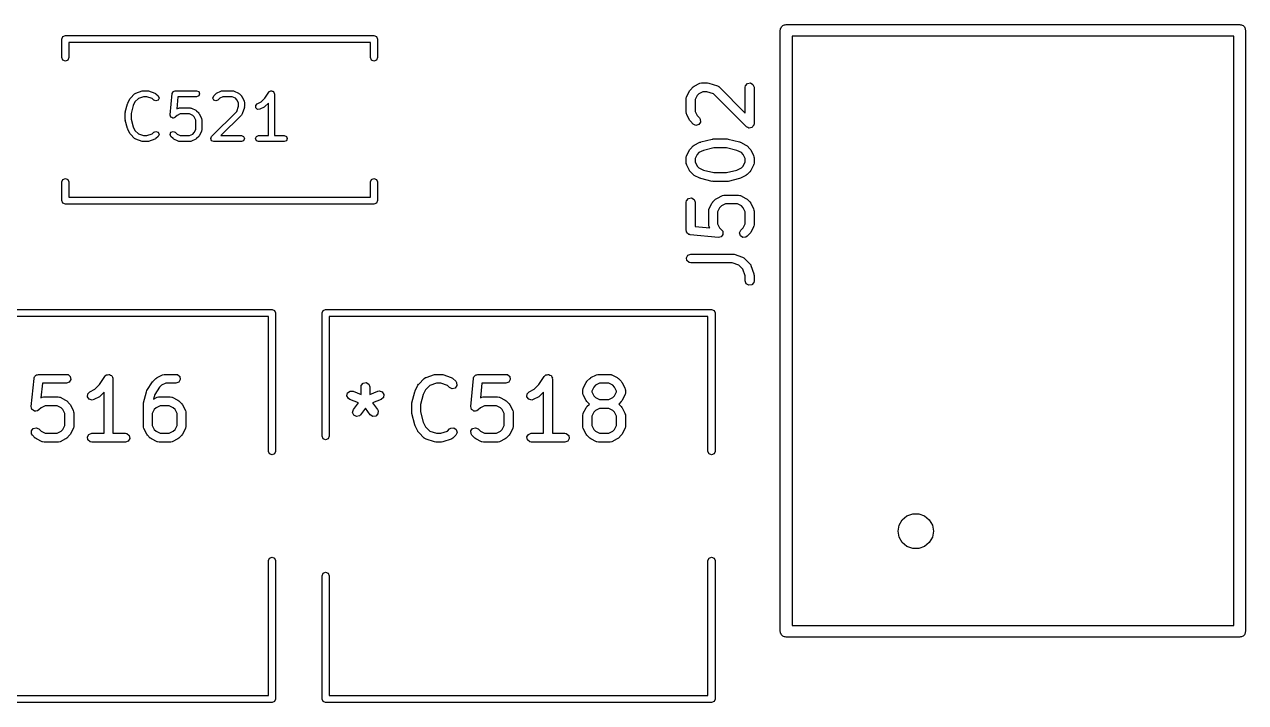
# Model space of a CAD drawing. Extents: x 101.6 to 192, y -111.7 to -65.4.
# Drawn here: x 171.3 to 192.03, y -91.45 to -79.94 of the extents above; entities that cross this region are included whole.
import ezdxf

# ---------------------------------------------------------------- set-up
doc = ezdxf.new("R2010")
doc.units = 0
doc.layers.add('BLACK', color=7, linetype='CONTINUOUS')

msp = doc.modelspace()

# ---------------------------------------------------------------- linework, layer by layer
at = {"layer": 'BLACK', "linetype": 'CONTINUOUS'}
for p, q in [((184.133, -80.0408), (184.138, -80.0257)), ((184.138, -80.0099), (184.147, -79.9971)), ((184.138, -80.0257), (184.138, -80.0099)), ((184.147, -79.9971), (184.152, -79.982)), ((184.152, -79.982), (184.165, -79.9727)), ((184.165, -79.9727), (184.174, -79.9599)), ((184.174, -79.9599), (184.189, -79.955)), ((184.189, -79.955), (184.202, -79.9457)), ((184.202, -79.9457), (184.218, -79.9457)), ((184.218, -79.9457), (184.233, -79.9408)), ((184.233, -79.9408), (191.933, -79.9408)), ((191.933, -79.9408), (191.948, -79.9457)), ((191.948, -79.9457), (191.964, -79.9457)), ((191.964, -79.9457), (191.977, -79.955)), ((191.977, -79.955), (191.992, -79.9599)), ((191.992, -79.9599), (192.001, -79.9727)), ((192.001, -79.9727), (192.014, -79.982)), ((192.014, -79.982), (192.019, -79.9971)), ((192.019, -79.9971), (192.028, -80.0099)), ((192.028, -80.0099), (192.028, -80.0257)), ((192.028, -80.0257), (192.033, -80.0408)), ((171.934, -80.1894), (171.952, -80.147)), ((171.934, -80.5044), (171.934, -80.1894)), ((171.952, -80.147), (171.994, -80.1294)), ((171.994, -80.1294), (177.234, -80.1294)), ((177.234, -80.1294), (177.277, -80.147)), ((177.277, -80.147), (177.294, -80.1894)), ((177.294, -80.1894), (177.294, -80.5044)), ((184.133, -90.2408), (184.133, -80.0408)), ((184.333, -80.1408), (184.333, -90.1408)), ((191.833, -80.1408), (184.333, -80.1408)), ((191.833, -90.1408), (191.833, -80.1408)), ((192.033, -80.0408), (192.033, -90.2408)), ((177.174, -80.2494), (172.054, -80.2494)), ((172.054, -80.2494), (172.054, -80.5044)), ((177.174, -80.5044), (177.174, -80.2494)), ((171.952, -80.5468), (171.934, -80.5044)), ((171.994, -80.5644), (171.952, -80.5468)), ((172.037, -80.5468), (171.994, -80.5644)), ((172.054, -80.5044), (172.037, -80.5468)), ((177.192, -80.5468), (177.174, -80.5044)), ((177.234, -80.5644), (177.192, -80.5468)), ((177.277, -80.5468), (177.234, -80.5644)), ((177.294, -80.5044), (177.277, -80.5468)), ((173.19, -81.1048), (173.299, -81.0685)), ((173.299, -81.0685), (173.307, -81.0691)), ((173.307, -81.0691), (173.315, -81.0659)), ((173.315, -81.0659), (173.388, -81.0659)), ((173.388, -81.0659), (173.395, -81.0691)), ((173.395, -81.0691), (173.404, -81.0685)), ((173.404, -81.0685), (173.513, -81.1048)), ((173.844, -81.0725), (173.859, -81.0659)), ((173.859, -81.0659), (174.222, -81.0659)), ((174.222, -81.0659), (174.258, -81.0808)), ((174.647, -81.0704), (174.658, -81.0659)), ((174.658, -81.0659), (174.839, -81.0659)), ((174.839, -81.0659), (174.85, -81.0704)), ((175.47, -81.0751), (175.482, -81.0669)), ((175.482, -81.0669), (175.487, -81.0679)), ((175.487, -81.0679), (175.492, -81.0659)), ((175.492, -81.0659), (175.506, -81.0716)), ((182.545, -81.1641), (182.592, -81.0688)), ((182.592, -81.0688), (182.606, -81.0508)), ((182.606, -81.0494), (182.654, -81.0017)), ((182.606, -81.0508), (182.606, -81.0494)), ((182.654, -81.0017), (182.672, -80.9889)), ((182.672, -80.9889), (182.673, -80.9877)), ((182.673, -80.9877), (182.769, -80.9401)), ((182.769, -80.9401), (182.794, -80.9326)), ((182.794, -80.9326), (182.798, -80.9337)), ((182.798, -80.9337), (182.802, -80.9322)), ((182.802, -80.9322), (182.897, -80.9322)), ((182.897, -80.9322), (182.92, -80.936)), ((182.92, -80.936), (182.921, -80.936)), ((182.921, -80.936), (183.064, -80.9836)), ((183.064, -80.9836), (183.087, -80.996)), ((183.087, -80.996), (183.089, -80.9998)), ((183.089, -80.9998), (183.093, -81.0017)), ((183.093, -81.0017), (183.537, -81.4451)), ((183.537, -81.0072), (183.541, -80.9815)), ((183.537, -81.4451), (183.537, -81.0072)), ((183.541, -80.9815), (183.574, -80.9422)), ((183.574, -80.9422), (183.625, -80.9333)), ((183.625, -80.9333), (183.669, -80.9589)), ((183.669, -80.9589), (183.687, -81.0072)), ((183.687, -81.0072), (183.687, -81.6262)), ((173.052, -81.2754), (173.088, -81.2029)), ((173.052, -81.2812), (173.052, -81.2754)), ((173.088, -81.2029), (173.095, -81.1974)), ((173.095, -81.1974), (173.098, -81.1897)), ((173.098, -81.1897), (173.17, -81.1171)), ((173.175, -81.2557), (173.145, -81.3159)), ((173.17, -81.1171), (173.181, -81.1126)), ((173.234, -81.1974), (173.175, -81.2557)), ((173.181, -81.1126), (173.19, -81.1048)), ((173.323, -81.1675), (173.234, -81.1974)), ((173.379, -81.1675), (173.323, -81.1675)), ((173.469, -81.1974), (173.379, -81.1675)), ((173.497, -81.2252), (173.469, -81.1974)), ((173.533, -81.2401), (173.497, -81.2252)), ((173.513, -81.1048), (173.522, -81.1126)), ((173.522, -81.1126), (173.533, -81.1171)), ((173.533, -81.1171), (173.569, -81.1534)), ((173.569, -81.2252), (173.533, -81.2401)), ((173.569, -81.1534), (173.584, -81.1893)), ((173.584, -81.1893), (173.569, -81.2252)), ((173.773, -81.4745), (173.809, -81.1117)), ((173.809, -81.1117), (173.817, -81.0966)), ((173.817, -81.0966), (173.824, -81.0808)), ((173.824, -81.0808), (173.826, -81.0798)), ((173.826, -81.0798), (173.827, -81.0774)), ((173.827, -81.0774), (173.844, -81.0725)), ((173.905, -81.1675), (173.885, -81.3738)), ((174.222, -81.1675), (173.905, -81.1675)), ((174.258, -81.1526), (174.222, -81.1675)), ((174.258, -81.0808), (174.273, -81.1167)), ((174.273, -81.1167), (174.258, -81.1526)), ((174.498, -81.1893), (174.513, -81.1534)), ((174.513, -81.2252), (174.498, -81.1893)), ((174.513, -81.1534), (174.549, -81.1171)), ((174.549, -81.2401), (174.513, -81.2252)), ((174.549, -81.1171), (174.557, -81.1139)), ((174.585, -81.2252), (174.549, -81.2401)), ((174.557, -81.1139), (174.562, -81.1076)), ((174.562, -81.1076), (174.635, -81.0713)), ((174.615, -81.1948), (174.585, -81.2252)), ((174.67, -81.1675), (174.615, -81.1948)), ((174.635, -81.0713), (174.647, -81.0704)), ((174.827, -81.1675), (174.67, -81.1675)), ((174.882, -81.1947), (174.827, -81.1675)), ((174.85, -81.0704), (174.862, -81.0713)), ((174.862, -81.0713), (174.934, -81.1076)), ((174.906, -81.2194), (174.882, -81.1947)), ((174.934, -81.2738), (174.906, -81.2194)), ((174.934, -81.1076), (174.94, -81.1139)), ((174.934, -81.3262), (174.934, -81.2738)), ((174.94, -81.1139), (174.948, -81.1171)), ((174.948, -81.1171), (174.984, -81.1534)), ((174.984, -81.1534), (174.987, -81.1611)), ((174.987, -81.1611), (174.993, -81.1666)), ((174.993, -81.1666), (175.03, -81.2391)), ((175.03, -81.2391), (175.031, -81.2509)), ((175.031, -81.2509), (175.035, -81.2619)), ((175.035, -81.2619), (175.035, -81.3344)), ((175.252, -81.289), (175.317, -81.2564)), ((175.317, -81.2564), (175.38, -81.1932)), ((175.38, -81.1932), (175.45, -81.0885)), ((175.442, -81.2756), (175.383, -81.3341)), ((175.442, -81.8279), (175.442, -81.2756)), ((175.45, -81.0885), (175.454, -81.0856)), ((175.454, -81.0856), (175.456, -81.0808)), ((175.456, -81.0808), (175.47, -81.0751)), ((175.506, -81.0716), (175.52, -81.0744)), ((175.52, -81.0744), (175.523, -81.0788)), ((175.523, -81.0788), (175.528, -81.0808)), ((175.528, -81.0808), (175.534, -81.0945)), ((175.534, -81.0945), (175.542, -81.1068)), ((175.542, -81.1068), (175.541, -81.1119)), ((175.541, -81.1119), (175.543, -81.1167)), ((175.543, -81.1167), (175.543, -81.8279)), ((182.537, -81.1976), (182.541, -81.172)), ((182.537, -81.4357), (182.537, -81.1976)), ((182.541, -81.172), (182.544, -81.1685)), ((182.544, -81.1685), (182.545, -81.1641)), ((182.721, -81.1468), (182.687, -81.2153)), ((182.687, -81.2153), (182.687, -81.418)), ((182.751, -81.1164), (182.721, -81.1468)), ((182.82, -81.0822), (182.751, -81.1164)), ((182.885, -81.0822), (182.82, -81.0822)), ((183, -81.1203), (182.885, -81.0822)), ((183.559, -81.6792), (183, -81.1203)), ((173.01, -81.4433), (173.013, -81.4373)), ((173.01, -81.5521), (173.01, -81.4433)), ((173.012, -81.431), (173.048, -81.2858)), ((173.013, -81.4373), (173.012, -81.431)), ((173.048, -81.2858), (173.052, -81.2812)), ((173.145, -81.3159), (173.112, -81.4495)), ((173.112, -81.4495), (173.112, -81.5459)), ((173.772, -81.4796), (173.773, -81.4771)), ((173.779, -81.4954), (173.772, -81.4796)), ((173.773, -81.4771), (173.773, -81.4745)), ((173.885, -81.3738), (173.909, -81.3616)), ((173.944, -81.4578), (173.89, -81.485)), ((173.909, -81.3616), (173.921, -81.3607)), ((173.921, -81.3607), (173.932, -81.3562)), ((173.932, -81.3562), (174.113, -81.3562)), ((174.101, -81.4578), (173.944, -81.4578)), ((174.156, -81.485), (174.101, -81.4578)), ((174.113, -81.3562), (174.124, -81.3607)), ((174.124, -81.3607), (174.136, -81.3616)), ((174.136, -81.3616), (174.209, -81.3978)), ((174.209, -81.3978), (174.214, -81.4042)), ((174.214, -81.4042), (174.222, -81.4074)), ((174.222, -81.4074), (174.258, -81.4436)), ((174.258, -81.4436), (174.261, -81.4514)), ((174.261, -81.4514), (174.268, -81.4569)), ((174.268, -81.4569), (174.304, -81.5294)), ((174.477, -81.8428), (174.904, -81.4158)), ((174.984, -81.4792), (174.635, -81.8279)), ((174.904, -81.4158), (174.934, -81.3262)), ((174.988, -81.4683), (174.984, -81.4792)), ((174.996, -81.4594), (174.988, -81.4683)), ((175.033, -81.3505), (174.996, -81.4594)), ((175.035, -81.3344), (175.032, -81.3422)), ((175.032, -81.3422), (175.033, -81.3505)), ((175.226, -81.3184), (175.252, -81.289)), ((175.229, -81.3571), (175.226, -81.3184)), ((175.259, -81.3826), (175.229, -81.3571)), ((175.297, -81.3799), (175.259, -81.3826)), ((175.37, -81.3436), (175.297, -81.3799)), ((175.375, -81.3373), (175.37, -81.3436)), ((175.383, -81.3341), (175.375, -81.3373)), ((182.538, -81.4399), (182.537, -81.4357)), ((182.537, -81.4443), (182.538, -81.4399)), ((182.545, -81.4693), (182.537, -81.4443)), ((182.592, -81.5645), (182.545, -81.4693)), ((182.687, -81.418), (182.721, -81.4865)), ((173.013, -81.5581), (173.01, -81.5521)), ((173.012, -81.5645), (173.013, -81.5581)), ((173.048, -81.7096), (173.012, -81.5645)), ((173.112, -81.5459), (173.145, -81.6796)), ((173.145, -81.6796), (173.175, -81.7398)), ((173.784, -81.5117), (173.779, -81.4954)), ((173.786, -81.513), (173.784, -81.5117)), ((173.787, -81.5155), (173.786, -81.513)), ((173.803, -81.522), (173.787, -81.5155)), ((173.818, -81.5301), (173.803, -81.522)), ((173.821, -81.5293), (173.818, -81.5301)), ((173.823, -81.5304), (173.821, -81.5293)), ((173.839, -81.5238), (173.823, -81.5304)), ((173.855, -81.5189), (173.839, -81.5238)), ((173.857, -81.5165), (173.855, -81.5189)), ((173.859, -81.5155), (173.857, -81.5165)), ((173.89, -81.485), (173.859, -81.5155)), ((174.181, -81.5097), (174.156, -81.485)), ((174.208, -81.5641), (174.181, -81.5097)), ((174.208, -81.7216), (174.208, -81.5641)), ((174.304, -81.5294), (174.305, -81.5412)), ((174.305, -81.5412), (174.309, -81.5521)), ((174.309, -81.5521), (174.309, -81.7336)), ((182.594, -81.5656), (182.592, -81.5645)), ((182.606, -81.584), (182.594, -81.5656)), ((182.654, -81.6316), (182.606, -81.584)), ((182.7, -81.6533), (182.654, -81.6316)), ((182.75, -81.64), (182.7, -81.6533)), ((182.721, -81.4865), (182.76, -81.5255)), ((182.779, -81.598), (182.75, -81.64)), ((182.76, -81.5255), (182.775, -81.5469)), ((182.775, -81.5469), (182.779, -81.598)), ((183.579, -81.6888), (183.559, -81.6792)), ((183.599, -81.7001), (183.579, -81.6888)), ((183.649, -81.6912), (183.627, -81.6951)), ((183.651, -81.6885), (183.649, -81.6912)), ((183.655, -81.6876), (183.651, -81.6885)), ((183.668, -81.6691), (183.655, -81.6876)), ((183.682, -81.6519), (183.668, -81.6691)), ((183.683, -81.6473), (183.682, -81.6519)), ((183.684, -81.6456), (183.683, -81.6473)), ((183.687, -81.6262), (183.684, -81.6423)), ((183.684, -81.6423), (183.684, -81.6456)), ((173.052, -81.7142), (173.048, -81.7096)), ((173.052, -81.72), (173.052, -81.7142)), ((173.088, -81.7926), (173.052, -81.72)), ((173.095, -81.7981), (173.088, -81.7926)), ((173.098, -81.8058), (173.095, -81.7981)), ((173.17, -81.8783), (173.098, -81.8058)), ((173.181, -81.8829), (173.17, -81.8783)), ((173.175, -81.7398), (173.234, -81.798)), ((173.19, -81.8906), (173.181, -81.8829)), ((173.299, -81.9269), (173.19, -81.8906)), ((173.234, -81.798), (173.323, -81.8279)), ((173.323, -81.8279), (173.379, -81.8279)), ((173.379, -81.8279), (173.469, -81.798)), ((173.513, -81.8906), (173.404, -81.9269)), ((173.469, -81.798), (173.497, -81.7702)), ((173.497, -81.7702), (173.533, -81.7553)), ((173.522, -81.8829), (173.513, -81.8906)), ((173.533, -81.8783), (173.522, -81.8829)), ((173.533, -81.7553), (173.569, -81.7702)), ((173.569, -81.8421), (173.533, -81.8783)), ((173.569, -81.7702), (173.584, -81.8061)), ((173.584, -81.8061), (173.569, -81.8421)), ((173.772, -81.8061), (173.787, -81.7702)), ((173.787, -81.8421), (173.772, -81.8061)), ((173.787, -81.7702), (173.823, -81.7553)), ((173.824, -81.8783), (173.787, -81.8421)), ((173.823, -81.7553), (173.859, -81.7702)), ((173.831, -81.8815), (173.824, -81.8783)), ((173.837, -81.8879), (173.831, -81.8815)), ((173.909, -81.9242), (173.837, -81.8879)), ((173.859, -81.7702), (173.89, -81.8007)), ((173.89, -81.8007), (173.944, -81.8279)), ((173.944, -81.8279), (174.101, -81.8279)), ((174.101, -81.8279), (174.156, -81.8007)), ((174.209, -81.8879), (174.136, -81.9242)), ((174.156, -81.8007), (174.181, -81.7761)), ((174.181, -81.7761), (174.208, -81.7216)), ((174.214, -81.8815), (174.209, -81.8879)), ((174.222, -81.8783), (174.214, -81.8815)), ((174.258, -81.8421), (174.222, -81.8783)), ((174.261, -81.8343), (174.258, -81.8421)), ((174.268, -81.8289), (174.261, -81.8343)), ((174.304, -81.7563), (174.268, -81.8289)), ((174.305, -81.7445), (174.304, -81.7563)), ((174.309, -81.7336), (174.305, -81.7445)), ((174.462, -81.8787), (174.477, -81.8428)), ((174.477, -81.9146), (174.462, -81.8787)), ((174.635, -81.8279), (174.984, -81.8279)), ((174.984, -81.8279), (175.02, -81.8428)), ((175.02, -81.8428), (175.035, -81.8787)), ((175.035, -81.8787), (175.02, -81.9146)), ((175.224, -81.8787), (175.239, -81.8428)), ((175.239, -81.9146), (175.224, -81.8787)), ((175.239, -81.8428), (175.275, -81.8279)), ((175.275, -81.8279), (175.442, -81.8279)), ((175.543, -81.8279), (175.71, -81.8279)), ((175.71, -81.8279), (175.746, -81.8428)), ((175.746, -81.8428), (175.761, -81.8787)), ((175.761, -81.8787), (175.746, -81.9146)), ((182.784, -81.9344), (182.975, -81.8868)), ((182.975, -81.8868), (182.989, -81.8857)), ((182.989, -81.8857), (182.993, -81.8845)), ((182.993, -81.8845), (183.231, -81.8845)), ((183.231, -81.8845), (183.246, -81.8871)), ((183.246, -81.8871), (183.249, -81.8868)), ((183.249, -81.8868), (183.439, -81.9344)), ((183.602, -81.6995), (183.599, -81.7001)), ((183.605, -81.7009), (183.602, -81.6995)), ((183.627, -81.6951), (183.605, -81.7009)), ((173.307, -81.9263), (173.299, -81.9269)), ((173.315, -81.9295), (173.307, -81.9263)), ((173.388, -81.9295), (173.315, -81.9295)), ((173.395, -81.9263), (173.388, -81.9295)), ((173.404, -81.9269), (173.395, -81.9263)), ((173.921, -81.925), (173.909, -81.9242)), ((173.932, -81.9295), (173.921, -81.925)), ((174.113, -81.9295), (173.932, -81.9295)), ((174.124, -81.925), (174.113, -81.9295)), ((174.136, -81.9242), (174.124, -81.925)), ((174.513, -81.9295), (174.477, -81.9146)), ((174.984, -81.9295), (174.513, -81.9295)), ((175.02, -81.9146), (174.984, -81.9295)), ((175.275, -81.9295), (175.239, -81.9146)), ((175.71, -81.9295), (175.275, -81.9295)), ((175.746, -81.9146), (175.71, -81.9295)), ((182.545, -82.1641), (182.592, -82.0688)), ((182.592, -82.0688), (182.606, -82.0508)), ((182.606, -82.0494), (182.654, -82.0017)), ((182.606, -82.0508), (182.606, -82.0494)), ((182.654, -82.0017), (182.672, -81.9889)), ((182.672, -81.9889), (182.673, -81.9877)), ((182.673, -81.9877), (182.769, -81.9401)), ((182.828, -82.0779), (182.751, -82.1164)), ((182.769, -81.9401), (182.781, -81.9364)), ((182.781, -81.9364), (182.784, -81.9344)), ((183.002, -82.0345), (182.828, -82.0779)), ((183.222, -82.0345), (183.002, -82.0345)), ((183.395, -82.0779), (183.222, -82.0345)), ((183.472, -82.1164), (183.395, -82.0779)), ((183.439, -81.9344), (183.451, -81.9397)), ((183.451, -81.9397), (183.455, -81.9401)), ((183.455, -81.9401), (183.55, -81.9877)), ((183.55, -81.9877), (183.568, -82.001)), ((183.568, -82.001), (183.57, -82.0017)), ((183.57, -82.0017), (183.617, -82.0494)), ((183.617, -82.0494), (183.63, -82.0677)), ((183.63, -82.0677), (183.631, -82.0688)), ((183.631, -82.0688), (183.679, -82.1641)), ((182.537, -82.1976), (182.541, -82.172)), ((182.537, -82.2929), (182.537, -82.1976)), ((182.538, -82.2971), (182.537, -82.2929)), ((182.537, -82.3014), (182.538, -82.2971)), ((182.545, -82.3264), (182.537, -82.3014)), ((182.541, -82.172), (182.544, -82.1685)), ((182.544, -82.1685), (182.545, -82.1641)), ((182.721, -82.1468), (182.687, -82.2153)), ((182.687, -82.2153), (182.687, -82.2752)), ((182.687, -82.2752), (182.721, -82.3437)), ((182.751, -82.1164), (182.721, -82.1468)), ((183.503, -82.1468), (183.472, -82.1164)), ((183.537, -82.2153), (183.503, -82.1468)), ((183.503, -82.3437), (183.537, -82.2752)), ((183.537, -82.2752), (183.537, -82.2153)), ((183.679, -82.1641), (183.686, -82.1891)), ((183.687, -82.2929), (183.682, -82.3185)), ((183.686, -82.1891), (183.685, -82.1934)), ((183.685, -82.1934), (183.687, -82.1976)), ((183.687, -82.1976), (183.687, -82.2929)), ((182.592, -82.4216), (182.545, -82.3264)), ((182.594, -82.4228), (182.592, -82.4216)), ((182.606, -82.4411), (182.594, -82.4228)), ((182.654, -82.4888), (182.606, -82.4411)), ((182.655, -82.4894), (182.654, -82.4888)), ((182.673, -82.5028), (182.655, -82.4894)), ((182.769, -82.5504), (182.673, -82.5028)), ((182.721, -82.3437), (182.751, -82.3741)), ((182.751, -82.3741), (182.828, -82.4126)), ((182.828, -82.4126), (183.002, -82.456)), ((183.002, -82.456), (183.222, -82.456)), ((183.222, -82.456), (183.395, -82.4126)), ((183.395, -82.4126), (183.472, -82.3741)), ((183.55, -82.5028), (183.455, -82.5504)), ((183.472, -82.3741), (183.503, -82.3437)), ((183.551, -82.5016), (183.55, -82.5028)), ((183.57, -82.4888), (183.551, -82.5016)), ((183.617, -82.4411), (183.57, -82.4888)), ((183.618, -82.4397), (183.617, -82.4411)), ((183.631, -82.4216), (183.618, -82.4397)), ((183.679, -82.3264), (183.631, -82.4216)), ((183.682, -82.3185), (183.679, -82.322)), ((183.679, -82.322), (183.679, -82.3264)), ((171.934, -82.6144), (171.952, -82.572)), ((171.934, -82.9294), (171.934, -82.6144)), ((171.952, -82.572), (171.994, -82.5544)), ((171.994, -82.5544), (172.037, -82.572)), ((172.037, -82.572), (172.054, -82.6144)), ((172.054, -82.6144), (172.054, -82.8694)), ((177.174, -82.6144), (177.192, -82.572)), ((177.174, -82.8694), (177.174, -82.6144)), ((177.192, -82.572), (177.234, -82.5544)), ((177.234, -82.5544), (177.277, -82.572)), ((177.277, -82.572), (177.294, -82.6144)), ((177.294, -82.6144), (177.294, -82.9294)), ((182.772, -82.5508), (182.769, -82.5504)), ((182.784, -82.5561), (182.772, -82.5508)), ((182.975, -82.6037), (182.784, -82.5561)), ((182.978, -82.6034), (182.975, -82.6037)), ((182.993, -82.606), (182.978, -82.6034)), ((183.231, -82.606), (182.993, -82.606)), ((183.234, -82.6048), (183.231, -82.606)), ((183.249, -82.6037), (183.234, -82.6048)), ((183.439, -82.5561), (183.249, -82.6037)), ((183.442, -82.5541), (183.439, -82.5561)), ((183.455, -82.5504), (183.442, -82.5541)), ((171.952, -82.9718), (171.934, -82.9294)), ((172.054, -82.8694), (177.174, -82.8694)), ((177.294, -82.9294), (177.277, -82.9718)), ((182.537, -82.9595), (182.541, -82.9339)), ((182.541, -82.9339), (182.574, -82.8946)), ((182.574, -82.8946), (182.625, -82.8857)), ((182.625, -82.8857), (182.669, -82.9113)), ((182.669, -82.9113), (182.687, -82.9595)), ((182.987, -82.9541), (183.035, -82.9065)), ((183.035, -82.9065), (183.053, -82.8936)), ((183.053, -82.8936), (183.054, -82.8925)), ((183.054, -82.8925), (183.15, -82.8448)), ((183.15, -82.8448), (183.175, -82.8374)), ((183.175, -82.8374), (183.179, -82.8384)), ((183.179, -82.8384), (183.183, -82.8369)), ((183.183, -82.8369), (183.421, -82.8369)), ((183.421, -82.8369), (183.447, -82.8414)), ((183.447, -82.8414), (183.45, -82.8443)), ((183.45, -82.8443), (183.455, -82.8448)), ((183.455, -82.8448), (183.55, -82.8925)), ((183.55, -82.8925), (183.568, -82.9058)), ((183.568, -82.9058), (183.57, -82.9065)), ((183.57, -82.9065), (183.617, -82.9541)), ((171.994, -82.9894), (171.952, -82.9718)), ((177.234, -82.9894), (171.994, -82.9894)), ((177.277, -82.9718), (177.234, -82.9894)), ((182.537, -83.4357), (182.537, -82.9595)), ((182.687, -82.9595), (182.687, -83.3678)), ((182.918, -83.1024), (182.922, -83.0767)), ((182.918, -83.3405), (182.918, -83.1024)), ((182.922, -83.0767), (182.925, -83.0733)), ((182.925, -83.0733), (182.926, -83.0688)), ((182.926, -83.0688), (182.973, -82.9736)), ((182.973, -82.9736), (182.987, -82.9556)), ((182.987, -82.9556), (182.987, -82.9541)), ((183.102, -83.0516), (183.068, -83.1201)), ((183.068, -83.1201), (183.068, -83.3228)), ((183.132, -83.0212), (183.102, -83.0516)), ((183.201, -82.9869), (183.132, -83.0212)), ((183.404, -82.9869), (183.201, -82.9869)), ((183.472, -83.0212), (183.404, -82.9869)), ((183.503, -83.0516), (183.472, -83.0212)), ((183.537, -83.1201), (183.503, -83.0516)), ((183.537, -83.3228), (183.537, -83.1201)), ((183.617, -82.9541), (183.63, -82.9725)), ((183.63, -82.9725), (183.631, -82.9736)), ((183.631, -82.9736), (183.679, -83.0688)), ((183.679, -83.0688), (183.686, -83.0938)), ((183.686, -83.0938), (183.685, -83.0982)), ((183.685, -83.0982), (183.687, -83.1024)), ((183.687, -83.1024), (183.687, -83.3405)), ((182.919, -83.3447), (182.918, -83.3405)), ((182.918, -83.3491), (182.919, -83.3447)), ((182.926, -83.374), (182.918, -83.3491)), ((183.068, -83.3228), (183.102, -83.3913)), ((183.503, -83.3913), (183.537, -83.3228)), ((183.687, -83.3405), (183.682, -83.3661)), ((182.542, -83.4507), (182.537, -83.4357)), ((182.543, -83.4666), (182.542, -83.4507)), ((182.551, -83.4741), (182.543, -83.4666)), ((182.554, -83.4839), (182.551, -83.4741)), ((182.568, -83.4919), (182.554, -83.4839)), ((182.579, -83.5033), (182.568, -83.4919)), ((182.596, -83.508), (182.579, -83.5033)), ((182.599, -83.5096), (182.596, -83.508)), ((182.6, -83.5093), (182.599, -83.5096)), ((182.604, -83.5104), (182.6, -83.5093)), ((183.081, -83.558), (182.604, -83.5104)), ((182.687, -83.3678), (182.935, -83.3927)), ((182.935, -83.3927), (182.926, -83.374)), ((183.106, -83.5515), (183.081, -83.5581)), ((183.081, -83.5581), (183.081, -83.5578)), ((183.081, -83.5578), (183.081, -83.558)), ((183.102, -83.3913), (183.141, -83.4303)), ((183.13, -83.5453), (183.106, -83.5515)), ((183.131, -83.5449), (183.13, -83.5453)), ((183.145, -83.5241), (183.131, -83.5448)), ((183.131, -83.5448), (183.131, -83.5449)), ((183.141, -83.4303), (183.156, -83.4516)), ((183.16, -83.5037), (183.145, -83.5241)), ((183.156, -83.4516), (183.156, -83.4521)), ((183.156, -83.4521), (183.156, -83.4525)), ((183.156, -83.4525), (183.158, -83.4777)), ((183.158, -83.4777), (183.16, -83.5028)), ((183.16, -83.5028), (183.16, -83.5032)), ((183.16, -83.5032), (183.16, -83.5037)), ((183.442, -83.4768), (183.464, -83.4303)), ((183.455, -83.5264), (183.442, -83.4768)), ((183.497, -83.5558), (183.455, -83.5264)), ((183.464, -83.4303), (183.503, -83.3913)), ((183.548, -83.5513), (183.497, -83.5558)), ((183.57, -83.5364), (183.548, -83.5513)), ((183.617, -83.4888), (183.57, -83.5364)), ((183.618, -83.4873), (183.617, -83.4888)), ((183.631, -83.4693), (183.618, -83.4873)), ((183.679, -83.374), (183.631, -83.4693)), ((183.682, -83.3661), (183.679, -83.3696)), ((183.679, -83.3696), (183.679, -83.374)), ((182.538, -83.8989), (182.564, -83.8545)), ((182.547, -83.9494), (182.538, -83.8989)), ((182.586, -83.9824), (182.547, -83.9494)), ((182.564, -83.8545), (182.612, -83.8369)), ((182.612, -83.8369), (183.326, -83.8369)), ((183.326, -83.8369), (183.348, -83.8408)), ((183.348, -83.8408), (183.35, -83.8408)), ((183.35, -83.8408), (183.493, -83.8884)), ((183.493, -83.8884), (183.516, -83.9008)), ((183.516, -83.9008), (183.518, -83.9046)), ((183.518, -83.9046), (183.522, -83.9065)), ((183.522, -83.9065), (183.617, -84.0017)), ((182.612, -83.9869), (182.586, -83.9824)), ((183.314, -83.9869), (182.612, -83.9869)), ((183.428, -84.0251), (183.314, -83.9869)), ((183.499, -84.0953), (183.428, -84.0251)), ((183.537, -84.2098), (183.499, -84.0953)), ((183.617, -84.0017), (183.632, -84.0231)), ((183.632, -84.0231), (183.633, -84.0275)), ((183.633, -84.0275), (183.635, -84.0311)), ((183.635, -84.0311), (183.683, -84.1739)), ((183.683, -84.1739), (183.686, -84.1961)), ((183.537, -84.2929), (183.537, -84.2098)), ((183.554, -84.3411), (183.537, -84.2929)), ((183.599, -84.3667), (183.554, -84.3411)), ((183.649, -84.3578), (183.599, -84.3667)), ((183.682, -84.3185), (183.649, -84.3578)), ((183.687, -84.2929), (183.682, -84.3185)), ((183.686, -84.1961), (183.687, -84.1976)), ((183.687, -84.1976), (183.687, -84.2929)), ((168.951, -84.7759), (175.504, -84.7759)), ((175.504, -84.7759), (175.547, -84.7935)), ((175.547, -84.7935), (175.564, -84.8359)), ((176.352, -84.8359), (176.37, -84.7935)), ((176.37, -84.7935), (176.412, -84.7759)), ((176.412, -84.7759), (182.965, -84.7759)), ((182.965, -84.7759), (183.008, -84.7935)), ((183.008, -84.7935), (183.025, -84.8359)), ((175.444, -84.8959), (169.011, -84.8959)), ((175.444, -87.186), (175.444, -84.8959)), ((175.564, -84.8359), (175.564, -87.186)), ((176.352, -86.9289), (176.352, -84.8359)), ((182.905, -84.8959), (176.472, -84.8959)), ((176.472, -84.8959), (176.472, -86.9289)), ((182.905, -87.186), (182.905, -84.8959)), ((183.025, -84.8359), (183.025, -87.186)), ((171.415, -86.4233), (171.462, -85.9472)), ((171.462, -85.9472), (171.463, -85.9433)), ((171.463, -85.9416), (171.465, -85.9389)), ((171.463, -85.9433), (171.463, -85.9416)), ((171.465, -85.9389), (171.469, -85.9221)), ((171.469, -85.9221), (171.481, -85.911)), ((171.481, -85.911), (171.489, -85.8972)), ((171.489, -85.8972), (171.499, -85.8936)), ((171.499, -85.8936), (171.506, -85.8863)), ((171.506, -85.8863), (171.522, -85.8851)), ((171.522, -85.8851), (171.537, -85.8796)), ((171.537, -85.8796), (172.013, -85.8796)), ((171.605, -86.0296), (171.58, -86.2778)), ((172.013, -86.0296), (171.605, -86.0296)), ((172.013, -85.8796), (172.039, -85.8841)), ((172.061, -86.0121), (172.013, -86.0296)), ((172.039, -85.8841), (172.078, -85.9171)), ((172.087, -85.9676), (172.061, -86.0121)), ((172.078, -85.9171), (172.087, -85.9676)), ((172.574, -86.0497), (172.665, -85.913)), ((172.665, -85.913), (172.683, -85.8942)), ((172.683, -85.8942), (172.687, -85.893)), ((172.687, -85.893), (172.69, -85.8897)), ((172.69, -85.8897), (172.711, -85.8859)), ((172.711, -85.8859), (172.732, -85.8798)), ((172.732, -85.8798), (172.736, -85.8815)), ((172.736, -85.8815), (172.741, -85.8808)), ((172.741, -85.8808), (172.759, -85.8916)), ((172.759, -85.8916), (172.779, -85.9004)), ((172.779, -85.9004), (172.781, -85.9043)), ((172.781, -85.9043), (172.785, -85.9064)), ((172.785, -85.9064), (172.792, -85.9269)), ((172.792, -85.9269), (172.802, -85.9464)), ((172.802, -85.9464), (172.801, -85.9506)), ((172.801, -85.9506), (172.802, -85.9546)), ((172.802, -85.9546), (172.802, -86.8796)), ((173.379, -86.1511), (173.475, -86.0083)), ((173.475, -86.0083), (173.483, -86)), ((173.483, -86), (173.484, -85.9968)), ((173.484, -85.9968), (173.532, -85.9492)), ((173.532, -85.9492), (173.55, -85.9363)), ((173.55, -85.9363), (173.551, -85.9352)), ((173.551, -85.9352), (173.646, -85.8875)), ((173.698, -86.0296), (173.629, -86.0639)), ((173.646, -85.8875), (173.671, -85.8801)), ((173.671, -85.8801), (173.676, -85.8812)), ((173.676, -85.8812), (173.68, -85.8796)), ((173.68, -85.8796), (173.87, -85.8796)), ((173.87, -86.0296), (173.698, -86.0296)), ((173.87, -85.8796), (173.896, -85.8841)), ((173.919, -86.0121), (173.87, -86.0296)), ((173.896, -85.8841), (173.935, -85.9171)), ((173.944, -85.9676), (173.919, -86.0121)), ((173.935, -85.9171), (173.944, -85.9676)), ((177.018, -86.0661), (177.051, -86.0268)), ((177.051, -86.0268), (177.102, -86.0179)), ((177.102, -86.0179), (177.146, -86.0436)), ((177.146, -86.0436), (177.164, -86.0918)), ((177.979, -86.0639), (177.992, -86.0459)), ((177.992, -86.0459), (177.993, -86.0444)), ((177.993, -86.0444), (178.088, -85.9492)), ((178.088, -85.9492), (178.11, -85.9343)), ((178.11, -85.9343), (178.114, -85.9339)), ((178.114, -85.9339), (178.118, -85.9311)), ((178.118, -85.9311), (178.26, -85.8835)), ((178.296, -86.0296), (178.182, -86.0678)), ((178.26, -85.8835), (178.283, -85.8802)), ((178.283, -85.8802), (178.284, -85.8796)), ((178.284, -85.8796), (178.379, -85.8796)), ((178.367, -86.0296), (178.296, -86.0296)), ((178.482, -86.0678), (178.367, -86.0296)), ((178.379, -85.8796), (178.401, -85.8835)), ((178.401, -85.8835), (178.403, -85.8835)), ((178.403, -85.8835), (178.546, -85.9311)), ((178.546, -85.9311), (178.569, -85.9435)), ((178.569, -85.9435), (178.571, -85.9473)), ((178.571, -85.9473), (178.575, -85.9492)), ((178.575, -85.9492), (178.623, -85.9968)), ((178.623, -85.9968), (178.638, -86.0182)), ((178.638, -86.0182), (178.642, -86.0693)), ((178.876, -86.4233), (178.924, -85.9472)), ((178.924, -85.9472), (178.925, -85.9433)), ((178.925, -85.9416), (178.926, -85.9389)), ((178.925, -85.9433), (178.925, -85.9416)), ((178.926, -85.9389), (178.931, -85.9221)), ((178.931, -85.9221), (178.942, -85.911)), ((178.942, -85.911), (178.95, -85.8972)), ((178.95, -85.8972), (178.96, -85.8936)), ((178.96, -85.8936), (178.968, -85.8863)), ((178.968, -85.8863), (178.983, -85.8851)), ((178.983, -85.8851), (178.998, -85.8796)), ((178.998, -85.8796), (179.475, -85.8796)), ((179.066, -86.0296), (179.041, -86.2778)), ((179.475, -86.0296), (179.066, -86.0296)), ((179.475, -85.8796), (179.5, -85.8841)), ((179.523, -86.0121), (179.475, -86.0296)), ((179.5, -85.8841), (179.54, -85.9171)), ((179.548, -85.9676), (179.523, -86.0121)), ((179.54, -85.9171), (179.548, -85.9676)), ((180.035, -86.0497), (180.126, -85.913)), ((180.126, -85.913), (180.144, -85.8942)), ((180.144, -85.8942), (180.149, -85.893)), ((180.149, -85.893), (180.151, -85.8897)), ((180.151, -85.8897), (180.173, -85.8859)), ((180.173, -85.8859), (180.194, -85.8798)), ((180.194, -85.8798), (180.198, -85.8815)), ((180.198, -85.8815), (180.202, -85.8808)), ((180.202, -85.8808), (180.221, -85.8916)), ((180.221, -85.8916), (180.241, -85.9004)), ((180.241, -85.9004), (180.243, -85.9043)), ((180.243, -85.9043), (180.246, -85.9064)), ((180.246, -85.9064), (180.254, -85.9269)), ((180.254, -85.9269), (180.263, -85.9464)), ((180.263, -85.9464), (180.262, -85.9506)), ((180.262, -85.9506), (180.264, -85.9546)), ((180.264, -85.9546), (180.264, -86.8796)), ((180.788, -86.1116), (180.836, -86.0163)), ((180.836, -86.0163), (180.849, -85.9983)), ((180.849, -85.9983), (180.85, -85.9968)), ((180.85, -85.9968), (180.898, -85.9492)), ((180.898, -85.9492), (180.916, -85.9363)), ((180.916, -85.9363), (180.917, -85.9352)), ((180.917, -85.9352), (181.013, -85.8875)), ((181.064, -86.0296), (180.995, -86.0639)), ((181.013, -85.8875), (181.037, -85.8801)), ((181.037, -85.8801), (181.042, -85.8812)), ((181.042, -85.8812), (181.046, -85.8796)), ((181.046, -85.8796), (181.237, -85.8796)), ((181.219, -86.0296), (181.064, -86.0296)), ((181.287, -86.0639), (181.219, -86.0296)), ((181.237, -85.8796), (181.262, -85.8841)), ((181.262, -85.8841), (181.266, -85.887)), ((181.266, -85.887), (181.27, -85.8875)), ((181.27, -85.8875), (181.365, -85.9352)), ((181.365, -85.9352), (181.383, -85.9485)), ((181.383, -85.9485), (181.385, -85.9492)), ((181.385, -85.9492), (181.432, -85.9968)), ((181.432, -85.9968), (181.445, -86.0152)), ((181.445, -86.0152), (181.446, -86.0163)), ((181.446, -86.0163), (181.494, -86.1116)), ((172.37, -86.2617), (172.373, -86.2105)), ((172.373, -86.2105), (172.408, -86.1733)), ((172.408, -86.1733), (172.493, -86.1311)), ((172.493, -86.1311), (172.574, -86.0497)), ((172.59, -86.2457), (172.572, -86.2586)), ((172.653, -86.1833), (172.59, -86.2457)), ((172.653, -86.8796), (172.653, -86.1833)), ((173.321, -86.365), (173.369, -86.1745)), ((173.369, -86.1745), (173.379, -86.1515)), ((173.379, -86.1515), (173.379, -86.1511)), ((173.511, -86.2235), (173.493, -86.2976)), ((173.595, -86.0976), (173.511, -86.2235)), ((173.629, -86.0639), (173.595, -86.0976)), ((176.776, -86.2453), (176.787, -86.1951)), ((176.801, -86.2905), (176.776, -86.2453)), ((176.787, -86.1951), (176.827, -86.1634)), ((176.827, -86.1634), (176.879, -86.165)), ((176.879, -86.165), (177.014, -86.2191)), ((177.014, -86.0918), (177.018, -86.0661)), ((177.014, -86.2191), (177.014, -86.0918)), ((177.164, -86.0918), (177.164, -86.2191)), ((177.164, -86.2191), (177.299, -86.165)), ((177.299, -86.165), (177.325, -86.1597)), ((177.325, -86.1597), (177.373, -86.1757)), ((177.373, -86.1757), (177.4, -86.2193)), ((177.4, -86.2193), (177.393, -86.2701)), ((177.878, -86.365), (177.926, -86.1745)), ((177.926, -86.1745), (177.931, -86.1627)), ((177.931, -86.1592), (177.979, -86.0639)), ((177.931, -86.1627), (177.931, -86.1592)), ((178.069, -86.2189), (178.026, -86.3924)), ((178.108, -86.1419), (178.069, -86.2189)), ((178.182, -86.0678), (178.108, -86.1419)), ((178.517, -86.1029), (178.482, -86.0678)), ((178.563, -86.1246), (178.517, -86.1029)), ((178.613, -86.1113), (178.563, -86.1246)), ((178.642, -86.0693), (178.613, -86.1113)), ((179.831, -86.2617), (179.834, -86.2105)), ((179.834, -86.2105), (179.87, -86.1733)), ((179.87, -86.1733), (179.954, -86.1311)), ((179.954, -86.1311), (180.035, -86.0497)), ((180.051, -86.2457), (180.033, -86.2586)), ((180.114, -86.1833), (180.051, -86.2457)), ((180.114, -86.8796), (180.114, -86.1833)), ((180.781, -86.1451), (180.785, -86.1194)), ((180.781, -86.1927), (180.781, -86.1451)), ((180.782, -86.1969), (180.781, -86.1927)), ((180.781, -86.2013), (180.782, -86.1969)), ((180.788, -86.2263), (180.781, -86.2013)), ((180.785, -86.1194), (180.788, -86.116)), ((180.788, -86.116), (180.788, -86.1116)), ((180.836, -86.3215), (180.788, -86.2263)), ((180.965, -86.0943), (180.931, -86.1628)), ((180.931, -86.1628), (180.931, -86.175)), ((180.931, -86.175), (180.965, -86.2435)), ((180.995, -86.0639), (180.965, -86.0943)), ((180.965, -86.2435), (180.995, -86.2739)), ((181.318, -86.0943), (181.287, -86.0639)), ((181.287, -86.2739), (181.318, -86.2435)), ((181.352, -86.1628), (181.318, -86.0943)), ((181.318, -86.2435), (181.352, -86.175)), ((181.352, -86.175), (181.352, -86.1628)), ((181.494, -86.2263), (181.446, -86.3215)), ((181.494, -86.1116), (181.502, -86.1365)), ((181.495, -86.2218), (181.494, -86.2263)), ((181.497, -86.2184), (181.495, -86.2218)), ((181.502, -86.1927), (181.497, -86.2184)), ((181.502, -86.1365), (181.5, -86.1409)), ((181.5, -86.1409), (181.502, -86.1451)), ((181.502, -86.1451), (181.502, -86.1927)), ((171.415, -86.4238), (171.415, -86.4233)), ((171.415, -86.4243), (171.415, -86.4238)), ((171.421, -86.4486), (171.415, -86.4243)), ((171.427, -86.4731), (171.421, -86.4486)), ((171.581, -86.4448), (171.542, -86.4838)), ((171.58, -86.2778), (171.599, -86.2685)), ((171.65, -86.4106), (171.581, -86.4448)), ((171.599, -86.2685), (171.624, -86.2611)), ((171.624, -86.2611), (171.628, -86.2621)), ((171.628, -86.2621), (171.632, -86.2606)), ((171.632, -86.2606), (171.87, -86.2606)), ((171.853, -86.4106), (171.65, -86.4106)), ((171.921, -86.4448), (171.853, -86.4106)), ((171.87, -86.2606), (171.896, -86.2651)), ((171.896, -86.2651), (171.899, -86.268)), ((171.899, -86.268), (171.904, -86.2685)), ((171.904, -86.2685), (171.999, -86.3161)), ((171.952, -86.4752), (171.921, -86.4448)), ((171.999, -86.3161), (172.017, -86.3295)), ((172.017, -86.3295), (172.019, -86.3302)), ((172.019, -86.3302), (172.066, -86.3778)), ((172.066, -86.3778), (172.079, -86.3961)), ((172.079, -86.3961), (172.08, -86.3973)), ((172.08, -86.3973), (172.128, -86.4925)), ((172.4, -86.3029), (172.37, -86.2617)), ((172.45, -86.3148), (172.4, -86.3029)), ((172.475, -86.3074), (172.45, -86.3148)), ((172.571, -86.2598), (172.475, -86.3074)), ((172.572, -86.2586), (172.571, -86.2598)), ((173.319, -86.3832), (173.322, -86.3684)), ((173.319, -86.7641), (173.319, -86.3832)), ((173.322, -86.3684), (173.321, -86.365)), ((173.493, -86.2976), (173.551, -86.2685)), ((173.534, -86.4448), (173.503, -86.4752)), ((173.602, -86.4106), (173.534, -86.4448)), ((173.551, -86.2685), (173.576, -86.2611)), ((173.576, -86.2611), (173.58, -86.2621)), ((173.58, -86.2621), (173.585, -86.2606)), ((173.585, -86.2606), (173.775, -86.2606)), ((173.757, -86.4106), (173.602, -86.4106)), ((173.826, -86.4448), (173.757, -86.4106)), ((173.775, -86.2606), (173.801, -86.2651)), ((173.801, -86.2651), (173.804, -86.268)), ((173.804, -86.268), (173.809, -86.2685)), ((173.809, -86.2685), (173.904, -86.3161)), ((173.856, -86.4752), (173.826, -86.4448)), ((173.904, -86.3161), (173.922, -86.3295)), ((173.922, -86.3295), (173.923, -86.3302)), ((173.923, -86.3302), (173.971, -86.3778)), ((173.971, -86.3778), (173.984, -86.3961)), ((173.984, -86.3961), (173.985, -86.3973)), ((173.985, -86.3973), (174.033, -86.4925)), ((176.823, -86.3043), (176.801, -86.2905)), ((176.97, -86.3632), (176.823, -86.3043)), ((176.886, -86.4754), (176.97, -86.3632)), ((177.089, -86.4549), (177.006, -86.5654)), ((177.172, -86.5654), (177.089, -86.4549)), ((177.355, -86.3043), (177.208, -86.3632)), ((177.208, -86.3632), (177.292, -86.4754)), ((177.393, -86.2701), (177.355, -86.3043)), ((177.876, -86.3832), (177.878, -86.3684)), ((177.876, -86.526), (177.876, -86.3832)), ((177.878, -86.3684), (177.878, -86.365)), ((178.026, -86.3924), (178.026, -86.5168)), ((178.876, -86.4238), (178.876, -86.4233)), ((178.876, -86.4243), (178.876, -86.4238)), ((178.883, -86.4486), (178.876, -86.4243)), ((178.889, -86.4731), (178.883, -86.4486)), ((179.043, -86.4448), (179.004, -86.4838)), ((179.041, -86.2778), (179.06, -86.2685)), ((179.111, -86.4106), (179.043, -86.4448)), ((179.06, -86.2685), (179.085, -86.2611)), ((179.085, -86.2611), (179.089, -86.2621)), ((179.089, -86.2621), (179.094, -86.2606)), ((179.094, -86.2606), (179.332, -86.2606)), ((179.314, -86.4106), (179.111, -86.4106)), ((179.383, -86.4448), (179.314, -86.4106)), ((179.332, -86.2606), (179.357, -86.2651)), ((179.357, -86.2651), (179.361, -86.268)), ((179.361, -86.268), (179.365, -86.2685)), ((179.365, -86.2685), (179.461, -86.3161)), ((179.413, -86.4752), (179.383, -86.4448)), ((179.461, -86.3161), (179.479, -86.3295)), ((179.479, -86.3295), (179.48, -86.3302)), ((179.48, -86.3302), (179.528, -86.3778)), ((179.528, -86.3778), (179.541, -86.3961)), ((179.541, -86.3961), (179.542, -86.3973)), ((179.542, -86.3973), (179.589, -86.4925)), ((179.862, -86.3029), (179.831, -86.2617)), ((179.912, -86.3148), (179.862, -86.3029)), ((179.937, -86.3074), (179.912, -86.3148)), ((180.032, -86.2598), (179.937, -86.3074)), ((180.033, -86.2586), (180.032, -86.2598)), ((180.788, -86.5401), (180.836, -86.4449)), ((180.837, -86.3226), (180.836, -86.3215)), ((180.836, -86.4449), (180.849, -86.4269)), ((180.85, -86.341), (180.837, -86.3226)), ((180.849, -86.4269), (180.85, -86.4254)), ((180.892, -86.3832), (180.85, -86.341)), ((180.85, -86.4254), (180.892, -86.3832)), ((180.995, -86.2739), (181.064, -86.3082)), ((181.064, -86.4582), (180.995, -86.4924)), ((181.064, -86.3082), (181.219, -86.3082)), ((181.219, -86.4582), (181.064, -86.4582)), ((181.219, -86.3082), (181.287, -86.2739)), ((181.287, -86.4924), (181.219, -86.4582)), ((181.432, -86.341), (181.39, -86.3832)), ((181.39, -86.3832), (181.432, -86.4254)), ((181.433, -86.3395), (181.432, -86.341)), ((181.432, -86.4254), (181.445, -86.4438)), ((181.446, -86.3215), (181.433, -86.3395)), ((181.445, -86.4438), (181.446, -86.4449)), ((181.446, -86.4449), (181.494, -86.5401)), ((171.428, -86.4734), (171.427, -86.4731)), ((171.428, -86.4738), (171.428, -86.4734)), ((171.449, -86.4883), (171.428, -86.4738)), ((171.469, -86.503), (171.449, -86.4883)), ((171.47, -86.503), (171.469, -86.503)), ((171.495, -86.5011), (171.47, -86.5033)), ((171.47, -86.5033), (171.47, -86.503)), ((171.52, -86.4992), (171.495, -86.5011)), ((171.521, -86.4988), (171.52, -86.4992)), ((171.542, -86.4838), (171.521, -86.4988)), ((171.521, -86.4988), (171.521, -86.4988)), ((171.986, -86.5438), (171.952, -86.4752)), ((171.986, -86.7464), (171.986, -86.5438)), ((172.128, -86.4925), (172.135, -86.5175)), ((172.135, -86.5175), (172.134, -86.5218)), ((172.134, -86.5218), (172.136, -86.526)), ((172.136, -86.526), (172.136, -86.7641)), ((173.503, -86.4752), (173.469, -86.5438)), ((173.469, -86.5438), (173.469, -86.7464)), ((173.891, -86.5438), (173.856, -86.4752)), ((173.891, -86.7464), (173.891, -86.5438)), ((174.033, -86.4925), (174.04, -86.5175)), ((174.04, -86.5175), (174.039, -86.5218)), ((174.039, -86.5218), (174.041, -86.526)), ((174.041, -86.526), (174.041, -86.7641)), ((176.871, -86.5244), (176.886, -86.4754)), ((176.891, -86.5716), (176.871, -86.5244)), ((176.937, -86.5948), (176.891, -86.5716)), ((176.987, -86.5832), (176.937, -86.5948)), ((177.006, -86.5654), (176.987, -86.5832)), ((177.215, -86.5934), (177.172, -86.5654)), ((177.266, -86.5873), (177.215, -86.5934)), ((177.301, -86.5498), (177.266, -86.5873)), ((177.292, -86.4754), (177.303, -86.4986)), ((177.303, -86.4986), (177.301, -86.5498)), ((177.877, -86.5293), (177.876, -86.526)), ((177.878, -86.5442), (177.877, -86.5293)), ((177.926, -86.7347), (177.878, -86.5442)), ((178.026, -86.5168), (178.069, -86.6903)), ((178.889, -86.4734), (178.889, -86.4731)), ((178.889, -86.4738), (178.889, -86.4734)), ((178.91, -86.4883), (178.889, -86.4738)), ((178.93, -86.503), (178.91, -86.4883)), ((178.931, -86.503), (178.93, -86.503)), ((178.956, -86.5011), (178.931, -86.5033)), ((178.931, -86.5033), (178.931, -86.503)), ((178.982, -86.4992), (178.956, -86.5011)), ((179.004, -86.4838), (178.982, -86.4988)), ((178.982, -86.4988), (178.982, -86.4988)), ((178.982, -86.4988), (178.982, -86.4992)), ((179.447, -86.5438), (179.413, -86.4752)), ((179.447, -86.7464), (179.447, -86.5438)), ((179.589, -86.4925), (179.597, -86.5175)), ((179.597, -86.5175), (179.596, -86.5218)), ((179.596, -86.5218), (179.597, -86.526)), ((179.597, -86.526), (179.597, -86.7641)), ((180.781, -86.5737), (180.785, -86.548)), ((180.781, -86.7641), (180.781, -86.5737)), ((180.785, -86.548), (180.788, -86.5446)), ((180.788, -86.5446), (180.788, -86.5401)), ((180.965, -86.5229), (180.931, -86.5914)), ((180.931, -86.5914), (180.931, -86.7464)), ((180.995, -86.4924), (180.965, -86.5229)), ((181.318, -86.5229), (181.287, -86.4924)), ((181.352, -86.5914), (181.318, -86.5229)), ((181.352, -86.7464), (181.352, -86.5914)), ((181.494, -86.5401), (181.502, -86.5651)), ((181.502, -86.5651), (181.5, -86.5695)), ((181.5, -86.5695), (181.502, -86.5737)), ((181.502, -86.5737), (181.502, -86.7641)), ((171.417, -86.84), (171.446, -86.7979)), ((171.421, -86.8911), (171.417, -86.84)), ((171.446, -86.7979), (171.496, -86.7847)), ((171.496, -86.7847), (171.542, -86.8063)), ((171.542, -86.8063), (171.581, -86.8454)), ((171.581, -86.8454), (171.65, -86.8796)), ((171.853, -86.8796), (171.921, -86.8454)), ((171.921, -86.8454), (171.952, -86.815)), ((171.952, -86.815), (171.986, -86.7464)), ((172.128, -86.7977), (172.08, -86.8929)), ((172.131, -86.7898), (172.128, -86.7932)), ((172.128, -86.7932), (172.128, -86.7977)), ((172.136, -86.7641), (172.131, -86.7898)), ((173.321, -86.7684), (173.319, -86.7641)), ((173.32, -86.7727), (173.321, -86.7684)), ((173.327, -86.7977), (173.32, -86.7727)), ((173.375, -86.8929), (173.327, -86.7977)), ((173.469, -86.7464), (173.503, -86.815)), ((173.503, -86.815), (173.534, -86.8454)), ((173.534, -86.8454), (173.602, -86.8796)), ((173.757, -86.8796), (173.826, -86.8454)), ((173.826, -86.8454), (173.856, -86.815)), ((173.856, -86.815), (173.891, -86.7464)), ((174.033, -86.7977), (173.985, -86.8929)), ((174.036, -86.7898), (174.033, -86.7932)), ((174.033, -86.7932), (174.033, -86.7977)), ((174.041, -86.7641), (174.036, -86.7898)), ((177.928, -86.7377), (177.926, -86.7347)), ((177.931, -86.7501), (177.928, -86.7377)), ((177.979, -86.8453), (177.931, -86.7501)), ((177.98, -86.8464), (177.979, -86.8453)), ((177.993, -86.8648), (177.98, -86.8464)), ((178.088, -86.96), (177.993, -86.8648)), ((178.069, -86.6903), (178.108, -86.7673)), ((178.108, -86.7673), (178.182, -86.8414)), ((178.182, -86.8414), (178.296, -86.8796)), ((178.367, -86.8796), (178.482, -86.8414)), ((178.482, -86.8414), (178.517, -86.8063)), ((178.517, -86.8063), (178.538, -86.7914)), ((178.538, -86.7914), (178.589, -86.7869)), ((178.589, -86.7869), (178.631, -86.8164)), ((178.645, -86.8659), (178.623, -86.9124)), ((178.631, -86.8164), (178.645, -86.8659)), ((178.878, -86.84), (178.908, -86.7979)), ((178.883, -86.8911), (178.878, -86.84)), ((178.908, -86.7979), (178.957, -86.7847)), ((178.957, -86.7847), (179.004, -86.8063)), ((179.004, -86.8063), (179.043, -86.8454)), ((179.043, -86.8454), (179.111, -86.8796)), ((179.314, -86.8796), (179.383, -86.8454)), ((179.383, -86.8454), (179.413, -86.815)), ((179.413, -86.815), (179.447, -86.7464)), ((179.589, -86.7977), (179.542, -86.8929)), ((179.59, -86.7932), (179.589, -86.7977)), ((179.593, -86.7898), (179.59, -86.7932)), ((179.597, -86.7641), (179.593, -86.7898)), ((180.782, -86.7684), (180.781, -86.7641)), ((180.781, -86.7727), (180.782, -86.7684)), ((180.788, -86.7977), (180.781, -86.7727)), ((180.836, -86.8929), (180.788, -86.7977)), ((180.931, -86.7464), (180.965, -86.815)), ((180.965, -86.815), (180.995, -86.8454)), ((180.995, -86.8454), (181.064, -86.8796)), ((181.219, -86.8796), (181.287, -86.8454)), ((181.287, -86.8454), (181.318, -86.815)), ((181.318, -86.815), (181.352, -86.7464)), ((181.494, -86.7977), (181.446, -86.8929)), ((181.495, -86.7932), (181.494, -86.7977)), ((181.497, -86.7898), (181.495, -86.7932)), ((181.502, -86.7641), (181.497, -86.7898)), ((171.436, -86.9124), (171.421, -86.8911)), ((171.484, -86.96), (171.436, -86.9124)), ((171.485, -86.9607), (171.484, -86.96)), ((171.503, -86.9741), (171.485, -86.9607)), ((171.599, -87.0217), (171.503, -86.9741)), ((171.603, -87.0222), (171.599, -87.0217)), ((171.607, -87.0251), (171.603, -87.0222)), ((171.632, -87.0296), (171.607, -87.0251)), ((171.87, -87.0296), (171.632, -87.0296)), ((171.65, -86.8796), (171.853, -86.8796)), ((171.875, -87.0281), (171.87, -87.0296)), ((171.879, -87.0291), (171.875, -87.0281)), ((171.904, -87.0217), (171.879, -87.0291)), ((171.999, -86.9741), (171.904, -87.0217)), ((172, -86.9729), (171.999, -86.9741)), ((172.019, -86.96), (172, -86.9729)), ((172.066, -86.9124), (172.019, -86.96)), ((172.067, -86.9109), (172.066, -86.9124)), ((172.08, -86.8929), (172.067, -86.9109)), ((172.368, -86.9416), (172.394, -86.8972)), ((172.377, -86.9921), (172.368, -86.9416)), ((172.416, -87.0251), (172.377, -86.9921)), ((172.394, -86.8972), (172.442, -86.8796)), ((172.442, -87.0296), (172.416, -87.0251)), ((172.442, -86.8796), (172.653, -86.8796)), ((173.013, -87.0296), (172.442, -87.0296)), ((172.802, -86.8796), (173.013, -86.8796)), ((173.013, -86.8796), (173.039, -86.8841)), ((173.061, -87.0121), (173.013, -87.0296)), ((173.039, -86.8841), (173.078, -86.9171)), ((173.087, -86.9676), (173.061, -87.0121)), ((173.078, -86.9171), (173.087, -86.9676)), ((173.376, -86.894), (173.375, -86.8929)), ((173.389, -86.9124), (173.376, -86.894)), ((173.436, -86.96), (173.389, -86.9124)), ((173.438, -86.9607), (173.436, -86.96)), ((173.456, -86.9741), (173.438, -86.9607)), ((173.551, -87.0217), (173.456, -86.9741)), ((173.556, -87.0222), (173.551, -87.0217)), ((173.559, -87.0251), (173.556, -87.0222)), ((173.585, -87.0296), (173.559, -87.0251)), ((173.775, -87.0296), (173.585, -87.0296)), ((173.602, -86.8796), (173.757, -86.8796)), ((173.779, -87.0281), (173.775, -87.0296)), ((173.784, -87.0291), (173.779, -87.0281)), ((173.809, -87.0217), (173.784, -87.0291)), ((173.904, -86.9741), (173.809, -87.0217)), ((173.905, -86.9729), (173.904, -86.9741)), ((173.923, -86.96), (173.905, -86.9729)), ((173.971, -86.9124), (173.923, -86.96)), ((173.972, -86.9109), (173.971, -86.9124)), ((173.985, -86.8929), (173.972, -86.9109)), ((176.37, -86.9713), (176.352, -86.9289)), ((176.412, -86.9889), (176.37, -86.9713)), ((176.455, -86.9713), (176.412, -86.9889)), ((176.472, -86.9289), (176.455, -86.9713)), ((178.092, -86.9619), (178.088, -86.96)), ((178.095, -86.9657), (178.092, -86.9619)), ((178.118, -86.9782), (178.095, -86.9657)), ((178.26, -87.0258), (178.118, -86.9782)), ((178.262, -87.0257), (178.26, -87.0258)), ((178.284, -87.0296), (178.262, -87.0257)), ((178.379, -87.0296), (178.284, -87.0296)), ((178.296, -86.8796), (178.367, -86.8796)), ((178.381, -87.0291), (178.379, -87.0296)), ((178.403, -87.0258), (178.381, -87.0291)), ((178.546, -86.9782), (178.403, -87.0258)), ((178.549, -86.9754), (178.546, -86.9782)), ((178.554, -86.975), (178.549, -86.9754)), ((178.575, -86.96), (178.554, -86.975)), ((178.623, -86.9124), (178.575, -86.96)), ((178.898, -86.9124), (178.883, -86.8911)), ((178.945, -86.96), (178.898, -86.9124)), ((178.947, -86.9607), (178.945, -86.96)), ((178.965, -86.9741), (178.947, -86.9607)), ((179.06, -87.0217), (178.965, -86.9741)), ((179.065, -87.0222), (179.06, -87.0217)), ((179.068, -87.0251), (179.065, -87.0222)), ((179.094, -87.0296), (179.068, -87.0251)), ((179.332, -87.0296), (179.094, -87.0296)), ((179.111, -86.8796), (179.314, -86.8796)), ((179.336, -87.0281), (179.332, -87.0296)), ((179.34, -87.0291), (179.336, -87.0281)), ((179.365, -87.0217), (179.34, -87.0291)), ((179.461, -86.9741), (179.365, -87.0217)), ((179.462, -86.9729), (179.461, -86.9741)), ((179.48, -86.96), (179.462, -86.9729)), ((179.528, -86.9124), (179.48, -86.96)), ((179.542, -86.8929), (179.528, -86.9109)), ((179.528, -86.9109), (179.528, -86.9124)), ((179.829, -86.9416), (179.855, -86.8972)), ((179.838, -86.9921), (179.829, -86.9416)), ((179.878, -87.0251), (179.838, -86.9921)), ((179.855, -86.8972), (179.903, -86.8796)), ((179.903, -87.0296), (179.878, -87.0251)), ((179.903, -86.8796), (180.114, -86.8796)), ((180.475, -87.0296), (179.903, -87.0296)), ((180.264, -86.8796), (180.475, -86.8796)), ((180.475, -86.8796), (180.5, -86.8841)), ((180.523, -87.0121), (180.475, -87.0296)), ((180.5, -86.8841), (180.54, -86.9171)), ((180.548, -86.9676), (180.523, -87.0121)), ((180.54, -86.9171), (180.548, -86.9676)), ((180.837, -86.894), (180.836, -86.8929)), ((180.85, -86.9124), (180.837, -86.894)), ((180.898, -86.96), (180.85, -86.9124)), ((180.899, -86.9607), (180.898, -86.96)), ((180.917, -86.9741), (180.899, -86.9607)), ((181.013, -87.0217), (180.917, -86.9741)), ((181.017, -87.0222), (181.013, -87.0217)), ((181.02, -87.0251), (181.017, -87.0222)), ((181.046, -87.0296), (181.02, -87.0251)), ((181.237, -87.0296), (181.046, -87.0296)), ((181.064, -86.8796), (181.219, -86.8796)), ((181.241, -87.0281), (181.237, -87.0296)), ((181.245, -87.0291), (181.241, -87.0281)), ((181.27, -87.0217), (181.245, -87.0291)), ((181.365, -86.9741), (181.27, -87.0217)), ((181.366, -86.9729), (181.365, -86.9741)), ((181.385, -86.96), (181.366, -86.9729)), ((181.432, -86.9124), (181.385, -86.96)), ((181.433, -86.9109), (181.432, -86.9124)), ((181.446, -86.8929), (181.433, -86.9109)), ((175.462, -87.2284), (175.444, -87.186)), ((175.504, -87.246), (175.462, -87.2284)), ((175.547, -87.2284), (175.504, -87.246)), ((175.564, -87.186), (175.547, -87.2284)), ((182.923, -87.2284), (182.905, -87.186)), ((182.965, -87.246), (182.923, -87.2284)), ((183.008, -87.2284), (182.965, -87.246)), ((183.025, -87.186), (183.008, -87.2284)), ((186.203, -88.348), (186.283, -88.281)), ((186.283, -88.281), (186.381, -88.2454)), ((186.381, -88.2454), (186.485, -88.2454)), ((186.485, -88.2454), (186.583, -88.281)), ((186.583, -88.281), (186.663, -88.348)), ((186.133, -88.5408), (186.151, -88.4382)), ((186.151, -88.4382), (186.203, -88.348)), ((186.663, -88.348), (186.715, -88.4382)), ((186.715, -88.4382), (186.733, -88.5408)), ((186.151, -88.6434), (186.133, -88.5408)), ((186.203, -88.7336), (186.151, -88.6434)), ((186.283, -88.8006), (186.203, -88.7336)), ((186.663, -88.7336), (186.583, -88.8006)), ((186.715, -88.6434), (186.663, -88.7336)), ((186.733, -88.5408), (186.715, -88.6434)), ((186.381, -88.8362), (186.283, -88.8006)), ((186.485, -88.8362), (186.381, -88.8362)), ((186.583, -88.8006), (186.485, -88.8362)), ((175.444, -89.039), (175.462, -88.9966)), ((175.444, -91.3291), (175.444, -89.039)), ((175.462, -88.9966), (175.504, -88.979)), ((175.504, -88.979), (175.547, -88.9966)), ((175.547, -88.9966), (175.564, -89.039)), ((175.564, -89.039), (175.564, -91.3891)), ((182.905, -89.039), (182.923, -88.9966)), ((182.905, -91.3291), (182.905, -89.039)), ((182.923, -88.9966), (182.965, -88.979)), ((182.965, -88.979), (183.008, -88.9966)), ((183.008, -88.9966), (183.025, -89.039)), ((183.025, -89.039), (183.025, -91.3891)), ((176.352, -89.2961), (176.37, -89.2537)), ((176.352, -91.3891), (176.352, -89.2961)), ((176.37, -89.2537), (176.412, -89.2361)), ((176.412, -89.2361), (176.455, -89.2537)), ((176.455, -89.2537), (176.472, -89.2961)), ((176.472, -89.2961), (176.472, -91.3291)), ((184.333, -90.1408), (191.833, -90.1408)), ((184.138, -90.2559), (184.133, -90.2408)), ((184.138, -90.2717), (184.138, -90.2559)), ((184.147, -90.2845), (184.138, -90.2717)), ((184.152, -90.2996), (184.147, -90.2845)), ((184.165, -90.3089), (184.152, -90.2996)), ((184.174, -90.3217), (184.165, -90.3089)), ((184.189, -90.3266), (184.174, -90.3217)), ((184.202, -90.3359), (184.189, -90.3266)), ((184.218, -90.3359), (184.202, -90.3359)), ((184.233, -90.3408), (184.218, -90.3359)), ((191.933, -90.3408), (184.233, -90.3408)), ((191.948, -90.3359), (191.933, -90.3408)), ((191.964, -90.3359), (191.948, -90.3359)), ((191.977, -90.3266), (191.964, -90.3359)), ((191.992, -90.3217), (191.977, -90.3266)), ((192.001, -90.3089), (191.992, -90.3217)), ((192.014, -90.2996), (192.001, -90.3089)), ((192.019, -90.2845), (192.014, -90.2996)), ((192.028, -90.2717), (192.019, -90.2845)), ((192.033, -90.2408), (192.028, -90.2559)), ((192.028, -90.2559), (192.028, -90.2717)), ((169.011, -91.3291), (175.444, -91.3291)), ((175.547, -91.4315), (175.504, -91.4491)), ((175.564, -91.3891), (175.547, -91.4315)), ((176.37, -91.4315), (176.352, -91.3891)), ((176.412, -91.4491), (176.37, -91.4315)), ((176.472, -91.3291), (182.905, -91.3291)), ((183.008, -91.4315), (182.965, -91.4491)), ((183.025, -91.3891), (183.008, -91.4315)), ((175.504, -91.4491), (168.951, -91.4491)), ((182.965, -91.4491), (176.412, -91.4491))]:
    msp.add_line(p, q, dxfattribs=at)

doc.saveas('drawing.dxf')
